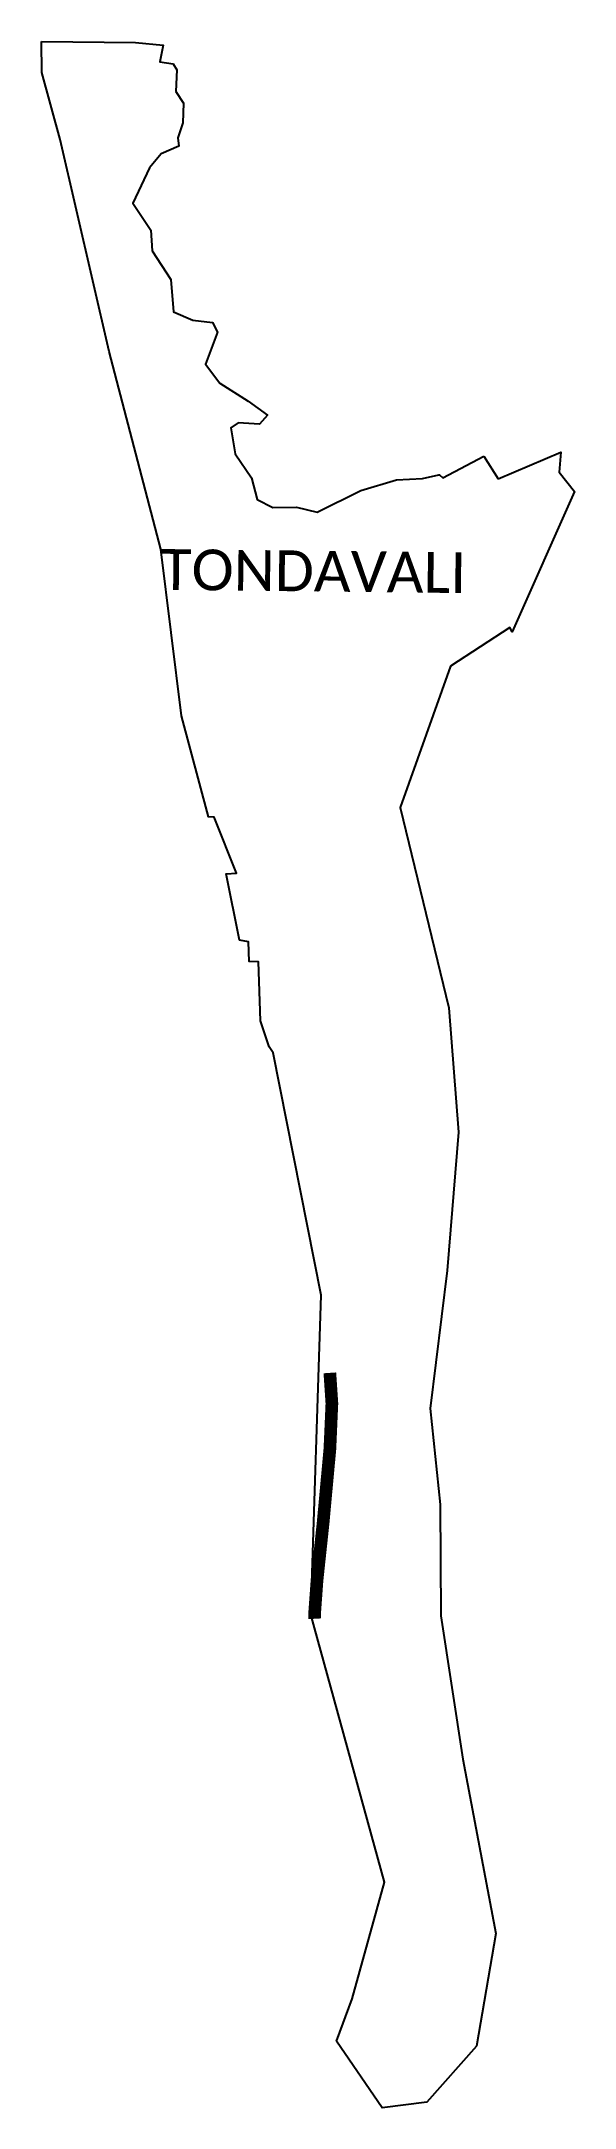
# Model space of a CAD drawing. Header units: metres. Extents: x 333981 to 336087, y 1779321 to 1787486.
import ezdxf

# ---------------------------------------------------------------- set-up
doc = ezdxf.new("R2010")
doc.units = ezdxf.units.M
for name, color, linetype in [('ARTIFICIALLY PROTECTED', 10, 'Continuous'), ('village', 3, 'Continuous'), ('VILLAGE NAME', 250, 'Continuous')]:
    doc.layers.add(name, color=color, linetype=linetype)

msp = doc.modelspace()

# ---------------------------------------------------------------- linework, layer by layer
at = {"color": 3}
for points in [[(333981.4, 1787485.7), (334353.8, 1787480.5), (334462.6, 1787470.5), (334448.9, 1787404.7), (334501.9, 1787396.4), (334516.3, 1787373.5), (334512.5, 1787287.3), (334542.5, 1787241.3), (334539.5, 1787163.2), (334520.2, 1787104.1), (334523.9, 1787071.9), (334455.1, 1787041.6), (334409, 1786985.4), (334342.7, 1786846.2), (334413.3, 1786739.1), (334418.7, 1786657.6), (334493.1, 1786545.2), (334503.9, 1786417.4), (334579.7, 1786384), (334657.3, 1786374.4), (334677.6, 1786336.9), (334629.1, 1786209.8), (334685.6, 1786134.9), (334798.2, 1786064.6), (334874, 1786008.9), (334842.9, 1785973.5), (334758.3, 1785977.9), (334729.2, 1785958.3), (334747, 1785855.7), (334810.8, 1785761.5), (334833.8, 1785675.8), (334895.9, 1785643.7), (334988.6, 1785644.7), (335070.5, 1785625.5), (335243.3, 1785711), (335383.4, 1785753.1), (335486, 1785758.1), (335551.6, 1785772.9), (335553.8, 1785773.4), (335567.1, 1785761.1), (335728.6, 1785846)], [(335785.8, 1785757.4), (336033, 1785863), (336026, 1785783.6), (336087.5, 1785706.7), (335840.3, 1785152), (335831.6, 1785169.1), (335596.8, 1785016.6), (335398.4, 1784458.4), (335590.1, 1783666.3), (335628.8, 1783176), (335584.6, 1782628.5), (335516.8, 1782084.4), (335557, 1781704.4), (335559.1, 1781264.8), (335646.1, 1780698.1), (335776.1, 1780009.4), (335700, 1779564.2), (335504.1, 1779342.4), (335327.2, 1779321.3), (335147.3, 1779583.9), (335209.5, 1779751.1), (335336.9, 1780212.5), (335045.4, 1781270.1), (335086, 1782531), (334897.1, 1783489.6), (334880.6, 1783512.9), (334847.3, 1783615.1), (334839, 1783848.1), (334802.7, 1783849.4), (334799, 1783927.5), (334763.6, 1783934.9), (334710.7, 1784196.7), (334752.5, 1784198.7), (334664.1, 1784420.4), (334642.1, 1784421.9), (334534.3, 1784820.3), (334453.4, 1785479.8), (334249.4, 1786259.8), (334056, 1787098.4), (333982.7, 1787362.8), (333981.4, 1787485.7)]]:
    msp.add_lwpolyline(points, dxfattribs=at)
at = {"layer": 'ARTIFICIALLY PROTECTED', "const_width": 50, "flags": 128}
msp.add_lwpolyline([(335120.7, 1782224.6), (335128.8, 1782104.3), (335120.9, 1781923.7), (335104.1, 1781740.9), (335094.2, 1781632.8), (335070.1, 1781405.7), (335060.2, 1781269.1), (335061.1, 1781253)], dxfattribs=at)
at = {"layer": 'village'}
msp.add_lwpolyline([(335728.6, 1785846), (335785.8, 1785757.4)], dxfattribs=at)

# ---------------------------------------------------------------- texts
at = {"layer": 'VILLAGE NAME', "insert": (334453.4, 1785479.8), "char_height": 161.109, "attachment_point": 1, "rotation": 359.37415}
msp.add_mtext_dynamic_manual_height_columns('{\\fCalibri|b0|i0|c0|p34;TONDAVALI}', width=1589.786, gutter_width=805.5, heights=[0], dxfattribs=at)

doc.saveas('drawing.dxf')
